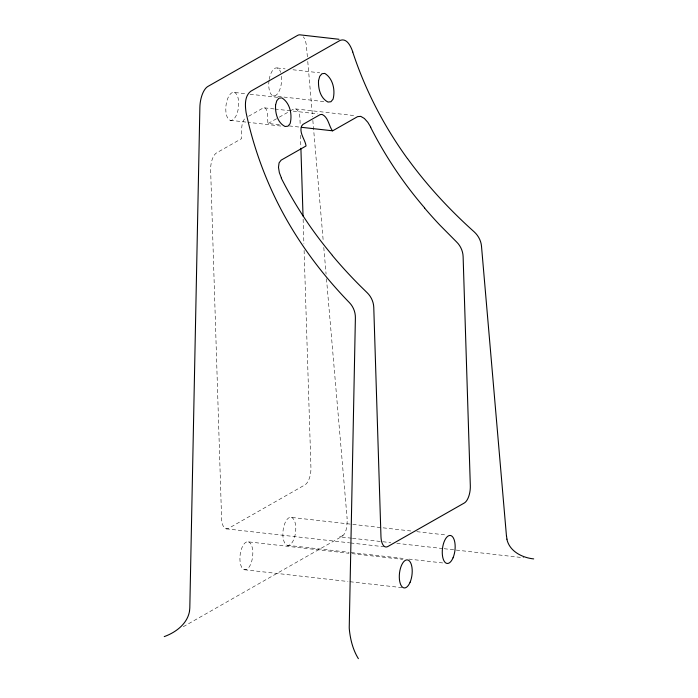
<?xml version="1.0" encoding="UTF-8"?>
<svg xmlns="http://www.w3.org/2000/svg" width="698" height="698" viewBox="0 0 698 698"><rect width="100%" height="100%" fill="white"/><g stroke="black" fill="none" stroke-linecap="round" stroke-linejoin="round"><path stroke-width="0.52" stroke-dasharray="3.49 2.62" d="M183.251 626.734L340.894 537.024C346.644 534.11 346.819 526.632 347.194 521.013A28.522 23.2 51.5 0 0 347.028 518.16M343.006 535.698L339.533 536.841L351.478 538.184M248.593 116.261L262.91 108.12A9.406 4.197 -83.5 0 1 267.491 114.699L267.892 123.389L280.134 124.881M276.504 118.756L268.041 123.511M279.27 117.185L287.576 112.457M290.351 110.877L293.116 109.307A14.1 6.299 -83.5 0 1 299.983 119.184L300.184 125.631M323.793 101.594L273.223 95.862M280.84 126.041L248.052 122.325M277.176 67.976L285.081 68.875M292.986 69.774L319.728 72.819M234.223 92.424A14.1 6.299 -83.5 0 1 236.578 114.699A14.1 6.299 -83.5 0 1 225.934 111.968A14.1 6.299 -83.5 0 1 234.223 92.424L246.08 93.768M250.024 94.213L277.787 97.38M295.516 108.905L355.5 115.728M264.507 107.85L273.991 108.932M274.942 109.036L317.616 113.887M289.199 125.919L300.288 127.176M230.27 120.3L246.071 122.098M291.302 517.401A14.1 6.299 -83.5 0 1 293.666 539.685A14.1 6.299 -83.5 0 1 283.013 536.954A14.1 6.299 -83.5 0 1 291.302 517.401L410.843 530.986M416.819 531.667L445.708 534.956M352.49 538.298L390.767 542.643M396.813 543.332L443.151 548.602M444.155 548.715L455.236 549.972M456.248 550.085L523.744 557.763M226.056 528.805L349.576 542.843M350.571 542.957L384.441 546.804M287.349 545.286L349.113 552.31M351.103 552.537L404.892 558.644M408.88 559.098L442.75 562.946M248.348 541.849A14.1 6.299 -83.5 0 1 250.704 564.124A14.1 6.299 -83.5 0 1 240.06 561.401A14.1 6.299 -83.5 0 1 248.348 541.849L348.956 553.287M351.949 553.627L402.746 559.395M244.396 569.734L347.997 581.504M349.986 581.731L402.781 587.733M307.373 56.835L306.501 46.705A18.802 8.393 -83.5 0 0 303.333 36.828M307.766 61.441L312.529 116.688M312.844 120.37L323.314 241.918M323.785 247.45L326.088 274.148M326.481 278.755L347.098 518.169M300.489 135.316L300.864 147.147M303.124 219.216L303.909 243.951M304.11 250.408L310.933 467.677A14.1 6.299 -83.5 0 1 304.921 484.892L228.455 528.403A14.1 6.299 -83.5 0 1 221.589 518.527L210.639 170.024A14.1 6.299 -83.5 0 1 216.65 152.818L241.569 138.64L241.717 129.366A9.406 4.197 -83.5 0 1 245.722 117.892M269.201 79.415A14.1 6.299 -83.5 0 1 274.663 68.439A14.1 6.299 -83.5 0 1 280.727 72.435M281.512 76.265A14.1 6.299 -83.5 0 1 274.899 95.783A14.1 6.299 -83.5 0 1 269.053 80.34"/><path stroke-width="1.05" d="M189.603 610.698C187.622 623.646 175.87 632.432 164.239 636.602M301.292 127.289L332.684 130.814L357.603 116.636L360.761 116.365L364.373 118.477L367.837 122.325L370.786 127.228M339.036 39.28L300.454 34.9A18.802 8.393 -83.5 0 0 297.453 35.476L207.908 86.439A18.802 8.393 -83.5 0 0 199.872 107.387L189.812 607.67A28.522 24.884 71.7 0 1 189.516 610.671M533.682 558.906C522.252 557.728 509.435 551.341 506.879 539.161M332.484 130.831C328.741 125.736 328.496 117.482 322.144 114.42L320.129 114.62L302.949 124.401L301.536 126.146C299.014 133.196 305.209 139.583 306.056 145.969L281.137 160.147L279.078 162.852L278.485 167.354L279.357 172.676L281.442 178.077M407.519 158.568C426.923 185.336 449.495 209.74 474.117 231.788A18.951 15.452 51.2 0 1 481.489 246.124L506.486 536.282M358.379 658.668C352.848 649.716 350.265 639.237 349.288 628.846A28.557 24.945 71.6 0 1 349.27 625.792L355.387 317.887A18.951 16.595 71.4 0 0 349.48 302.714C328.322 280.919 309.336 256.977 293.404 231.09A327.833 287.114 71.4 0 1 246.106 112.657C245.033 105.538 244.448 96.272 250.687 91.298L340.231 40.336C347.107 37.788 350.998 46.818 352.795 51.966M300.899 148.22L303.028 215.987M407.458 158.612A327.458 267.029 51.2 0 1 352.726 51.984M332.3 255.424A385.689 328.086 60.4 0 0 341.235 265.798A398.994 339.411 60.4 0 0 350.597 276.015A416.732 354.497 60.4 0 0 360.369 286.067L367.122 292.68A18.802 15.993 60.4 0 1 373.77 307.425L380.968 536.64A14.1 6.299 -83.5 0 0 387.844 546.517L464.301 503.005A14.1 6.299 -83.5 0 0 470.321 485.791L463.114 256.576A18.802 15.993 60.4 0 0 456.466 241.831L439.941 225.175A398.994 339.411 60.4 0 1 430.587 214.958A383.202 325.975 60.4 0 1 424.585 208.056M332.379 255.337A342.884 291.677 60.4 0 1 281.277 178.156M424.681 207.952A342.884 291.677 60.4 0 1 370.629 127.306M506.984 539.161A28.557 23.191 51.6 0 1 506.582 536.291M275.579 105.032C275.108 112.945 277.411 122.647 285.046 126.495L287.995 126.19L290.115 123.616C292.471 114.716 290.098 102.894 281.826 97.86L278.999 98.182L276.792 100.721L275.579 105.032M318.541 80.584C318.07 88.498 320.373 98.2 327.999 102.056L330.948 101.742L333.068 99.168C335.424 90.278 333.051 78.446 324.788 73.412L321.953 73.735L319.745 76.283L318.541 80.584M410.092 582.245A14.1 6.299 -83.5 0 0 407.728 559.962A14.1 6.299 -83.5 0 0 399.439 579.515A14.1 6.299 -83.5 0 0 410.092 582.245M453.046 557.798A14.1 6.299 -83.5 0 0 450.69 535.523A14.1 6.299 -83.5 0 0 442.401 555.067A14.1 6.299 -83.5 0 0 453.046 557.798"/></g></svg>
